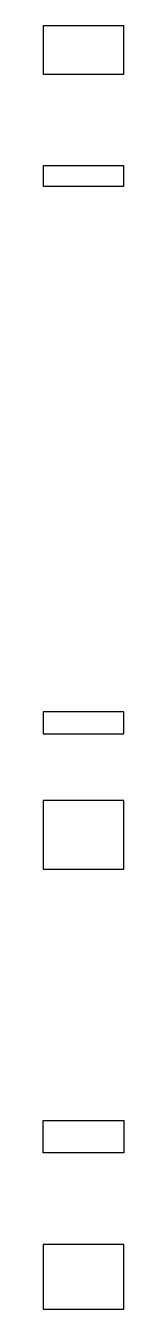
# Model space of a CAD drawing. Header units: metres. Extents: x -18.5 to -15.6, y -1.1 to 46.5.
import ezdxf

# ---------------------------------------------------------------- set-up
doc = ezdxf.new("R2010")
doc.units = ezdxf.units.M

msp = doc.modelspace()

# ---------------------------------------------------------------- linework, layer by layer
for p, q in [((-15.776, 46.5), (-18.55, 46.5)), ((-18.55, 46.5), (-18.55, 45.766)), ((-15.55, 46.5), (-15.776, 46.5)), ((-15.55, 45.084), (-15.55, 46.5)), ((-18.55, 45.766), (-18.55, 44.79)), ((-18.55, 44.79), (-18.55, 44.706)), ((-15.55, 45.059), (-15.55, 45.084)), ((-15.55, 44.937), (-15.55, 45.059)), ((-15.55, 44.706), (-15.55, 44.937)), ((-18.55, 44.706), (-15.73, 44.706)), ((-15.73, 44.706), (-15.55, 44.706)), ((-15.73, 44.706), (-15.73, 44.706)), ((-16.887, 41.304), (-18.55, 41.304)), ((-18.55, 41.304), (-18.55, 40.9)), ((-15.55, 41.304), (-16.887, 41.304)), ((-15.55, 40.9), (-15.55, 41.304)), ((-18.55, 40.9), (-18.55, 40.711)), ((-18.55, 40.711), (-18.55, 40.67)), ((-18.55, 40.67), (-18.55, 40.662)), ((-18.55, 40.662), (-18.55, 40.55)), ((-18.55, 40.55), (-18.528, 40.55)), ((-18.528, 40.55), (-15.55, 40.55)), ((-18.528, 40.55), (-18.528, 40.55)), ((-15.55, 40.711), (-15.55, 40.9)), ((-15.55, 40.67), (-15.55, 40.711)), ((-15.55, 40.662), (-15.55, 40.67)), ((-15.55, 40.558), (-15.55, 40.662)), ((-15.55, 40.55), (-15.55, 40.558)), ((-16.631, 21.05), (-18.55, 21.05)), ((-18.55, 21.05), (-18.55, 20.484)), ((-15.55, 21.05), (-16.631, 21.05)), ((-15.55, 20.484), (-15.55, 21.05)), ((-18.55, 20.484), (-18.55, 20.284)), ((-15.55, 20.284), (-15.55, 20.484)), ((-18.55, 20.284), (-18.55, 20.238)), ((-18.55, 20.238), (-18.14, 20.238)), ((-18.14, 20.238), (-15.55, 20.238)), ((-18.14, 20.238), (-18.14, 20.238)), ((-15.55, 20.238), (-15.55, 20.284)), ((-15.96, 17.762), (-18.55, 17.762)), ((-18.55, 17.762), (-18.55, 17.66)), ((-18.55, 17.66), (-18.55, 17.031)), ((-15.55, 17.762), (-15.96, 17.762)), ((-15.55, 17.66), (-15.55, 17.762)), ((-15.55, 17.031), (-15.55, 17.66)), ((-18.55, 17.031), (-18.55, 16.583)), ((-15.55, 16.583), (-15.55, 17.031)), ((-18.55, 16.583), (-18.55, 15.219)), ((-15.55, 16.297), (-15.55, 16.583)), ((-15.55, 15.219), (-15.55, 16.297)), ((-18.55, 15.219), (-16.896, 15.219)), ((-16.896, 15.219), (-15.55, 15.219)), ((-16.896, 15.219), (-16.896, 15.219)), ((-18.55, 4.718), (-18.55, 5.9)), ((-18.55, 5.9), (-17.42, 5.9)), ((-17.42, 5.9), (-15.55, 5.9)), ((-17.42, 5.9), (-17.42, 5.9)), ((-15.55, 5.9), (-15.55, 4.873)), ((-15.55, 4.873), (-15.55, 4.706)), ((-18.55, 4.706), (-18.55, 4.718)), ((-15.73, 4.706), (-18.55, 4.706)), ((-15.55, 4.706), (-15.73, 4.706)), ((-16.887, 1.304), (-18.55, 1.304)), ((-18.55, 1.304), (-18.55, 1.236)), ((-18.55, 1.236), (-18.55, -0.196)), ((-15.55, 1.304), (-16.887, 1.304)), ((-15.55, 1.138), (-15.55, 1.304)), ((-15.55, 0.895), (-15.55, 1.138)), ((-15.55, -0.551), (-15.55, 0.895)), ((-18.55, -0.196), (-18.55, -0.286)), ((-18.55, -0.286), (-18.55, -1.1)), ((-15.55, -0.668), (-15.55, -0.551)), ((-15.55, -0.746), (-15.55, -0.668)), ((-15.55, -0.793), (-15.55, -0.746)), ((-15.55, -0.813), (-15.55, -0.793)), ((-15.55, -1.1), (-15.55, -0.813)), ((-18.55, -1.1), (-17.398, -1.1)), ((-17.398, -1.1), (-15.55, -1.1)), ((-17.398, -1.1), (-17.398, -1.1))]:
    msp.add_line(p, q)

doc.saveas('drawing.dxf')
